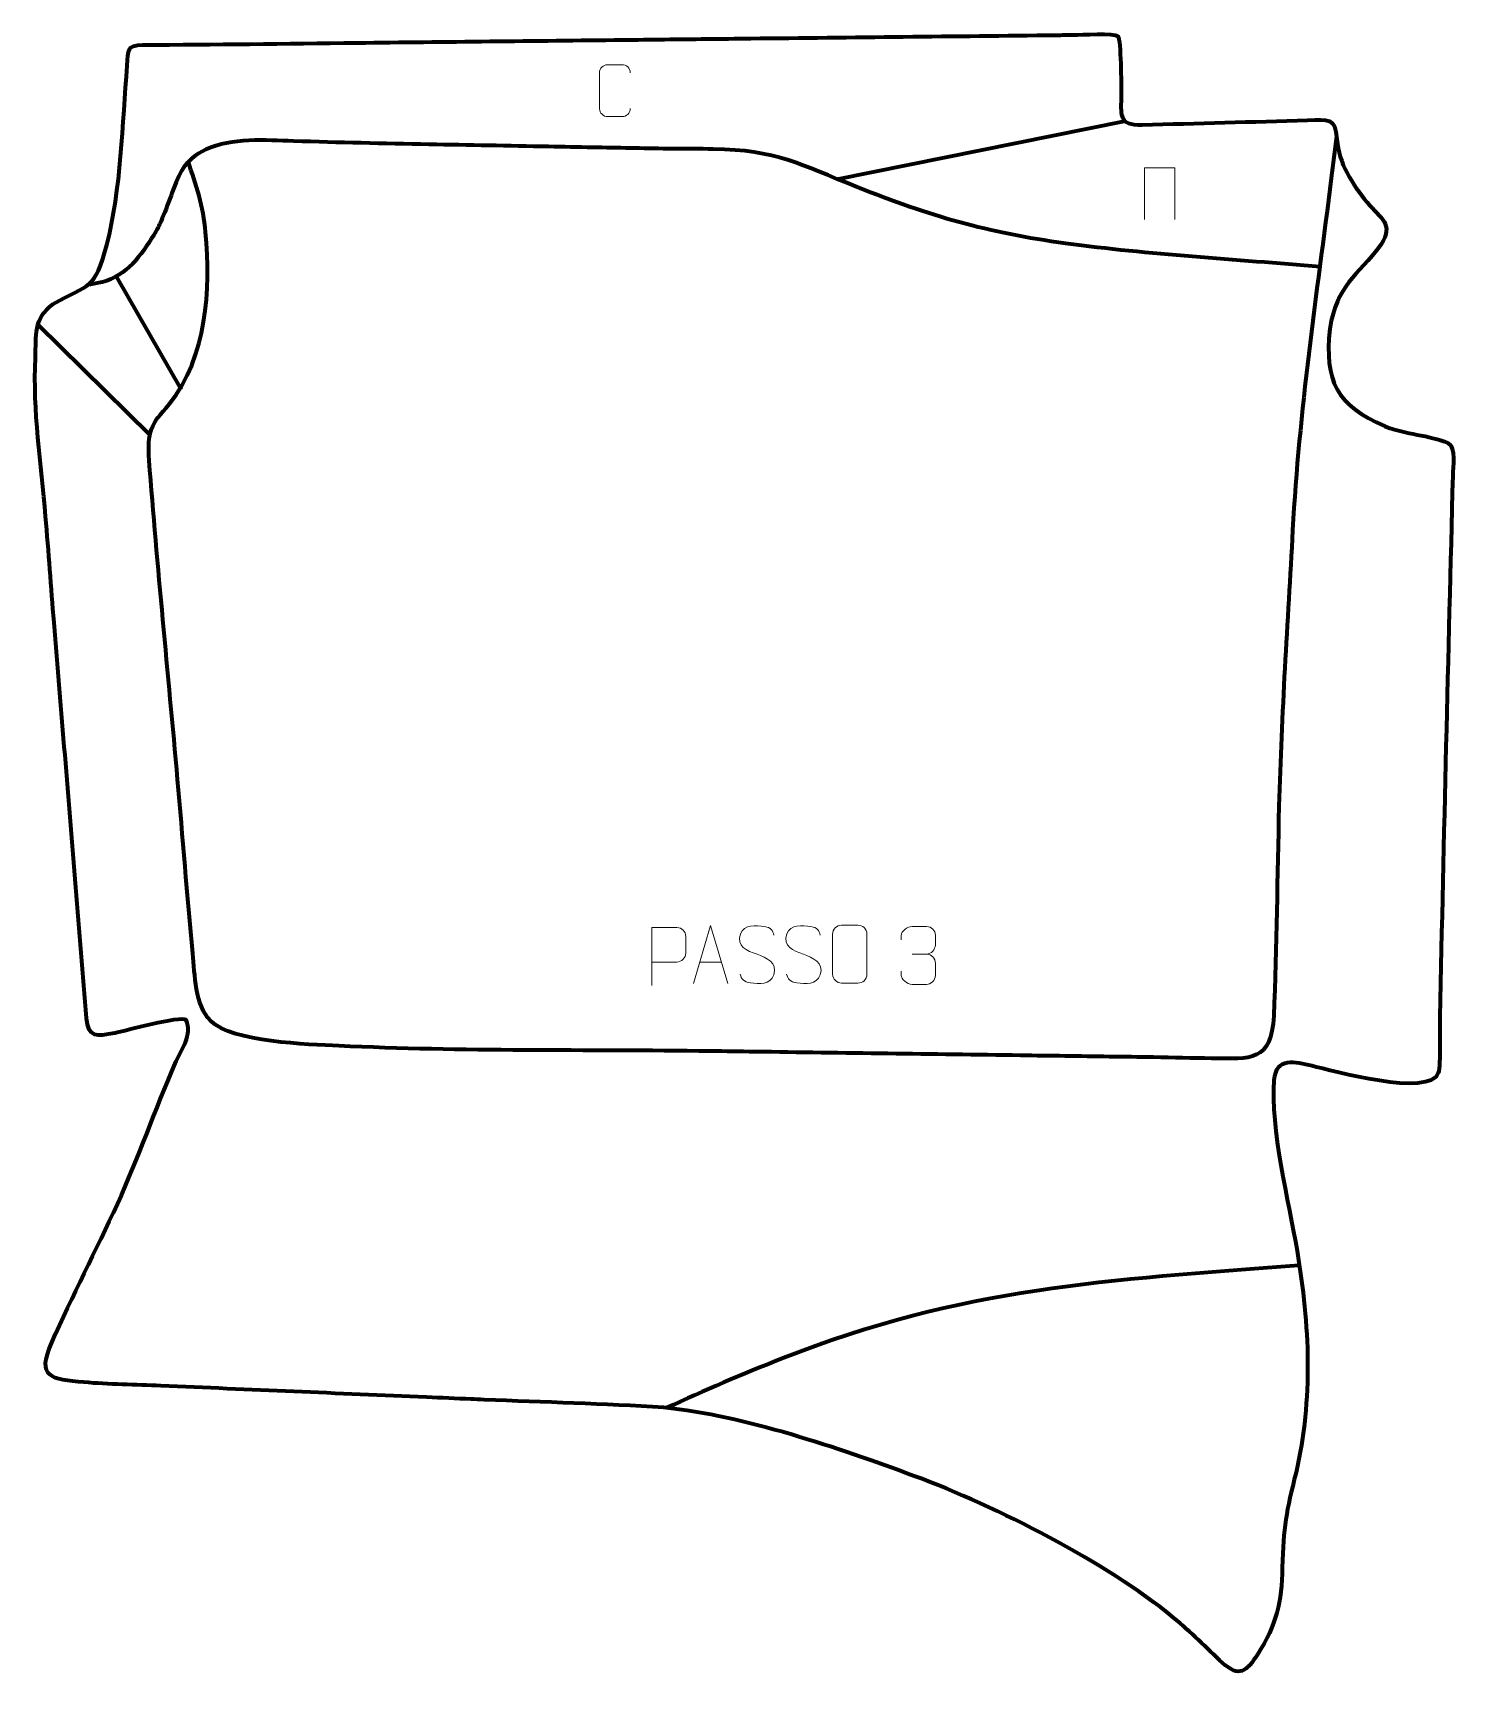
# Model space of a CAD drawing. Header units: millimetres. Extents: x 1198 to 1812, y 247 to 956.
import ezdxf

# ---------------------------------------------------------------- set-up
doc = ezdxf.new("R2010")
doc.units = ezdxf.units.MM
doc.header["$MEASUREMENT"] = 0
doc.layers.add('layer 1', color=7, linetype='Continuous')
doc.layers.add('layer 2', color=7, linetype='Continuous')

msp = doc.modelspace()

# ---------------------------------------------------------------- linework, layer by layer
at = {"layer": 'layer 1', "color": 142, "lineweight": 158}
for points in [[(1669.1546, 918.0377), (1669.1546, 918.0377), (1545.1703, 892.9688), (1545.1703, 892.9688)], [(1234.4986, 850.9321), (1234.4986, 850.9321), (1262.4424, 802.349), (1262.4424, 802.349)], [(1200.7518, 830.2414), (1200.7518, 830.2414), (1248.9212, 782.9128), (1248.9212, 782.9128)]]:
    msp.add_open_spline(points, degree=3, dxfattribs=at)
for points, knots in [([(1753.6954, 855.2543), (1717.4023, 858.4703), (1679.9393, 860.5158), (1643.9241, 865.3781), (1643.9241, 865.3781), (1610.4019, 869.9495), (1585.2879, 877.1427), (1553.9583, 889.6717), (1553.9583, 889.6717), (1529.6599, 899.3888), (1518.8766, 905.6761), (1491.94, 906.0806), (1491.94, 906.0806), (1486.0832, 906.1686), (1480.2151, 906.1302), (1474.3548, 906.187), (1474.3548, 906.187), (1474.3548, 906.187), (1472.293, 906.209), (1472.293, 906.209), (1472.293, 906.209), (1461.4986, 906.3543), (1450.7051, 906.5831), (1439.9116, 906.785), (1439.9116, 906.785), (1433.5486, 906.9034), (1427.1855, 907.0219), (1420.8224, 907.1403), (1420.8224, 907.1403), (1403.6421, 907.4599), (1386.4618, 907.7796), (1369.2815, 908.0993), (1369.2815, 908.0993), (1349.7542, 908.4627), (1330.4265, 908.8814), (1310.9012, 909.4966), (1310.9012, 909.4966), (1298.7871, 909.8782), (1284.2188, 911.0873), (1273.0953, 905.87), (1273.0953, 905.87), (1268.517, 903.7226), (1265.2023, 901.0359), (1262.5928, 896.6771), (1262.5928, 896.6771), (1259.3482, 890.863), (1256.622, 881.5295), (1253.7024, 874.9858), (1253.7024, 874.9858), (1253.3025, 874.0895), (1252.89, 873.2232), (1252.4638, 872.3396), (1252.4638, 872.3396), (1252.0122, 871.4772), (1251.5528, 870.6789), (1251.0617, 869.8402), (1251.0617, 869.8402), (1251.0617, 869.8402), (1250.5359, 868.9683), (1250.5359, 868.9683), (1250.5359, 868.9683), (1245.0626, 860.1173), (1238.9001, 851.4504), (1228.3421, 848.7437), (1228.3421, 848.7437), (1226.4617, 848.2615), (1224.5366, 847.8691), (1222.6381, 847.4582)], [0, 0, 0, 0, 0.05555556, 0.05555556, 0.05555556, 0.05555556, 0.11111111, 0.11111111, 0.11111111, 0.11111111, 0.16666667, 0.16666667, 0.16666667, 0.16666667, 0.22222222, 0.22222222, 0.22222222, 0.22222222, 0.27777778, 0.27777778, 0.27777778, 0.27777778, 0.33333333, 0.33333333, 0.33333333, 0.33333333, 0.38888889, 0.38888889, 0.38888889, 0.38888889, 0.44444444, 0.44444444, 0.44444444, 0.44444444, 0.5, 0.5, 0.5, 0.5, 0.55555556, 0.55555556, 0.55555556, 0.55555556, 0.61111111, 0.61111111, 0.61111111, 0.61111111, 0.66666667, 0.66666667, 0.66666667, 0.66666667, 0.72222222, 0.72222222, 0.72222222, 0.72222222, 0.77777778, 0.77777778, 0.77777778, 0.77777778, 0.83333333, 0.83333333, 0.83333333, 0.83333333, 0.88888889, 0.88888889, 0.88888889, 0.88888889, 1, 1, 1, 1]), ([(1760.7964, 911.5525), (1760.0387, 905.5463), (1759.2812, 899.5399), (1758.5236, 893.5337), (1758.5236, 893.5337), (1752.0346, 842.6235), (1744.6353, 793.1263), (1741.8407, 741.7418), (1741.8407, 741.7418), (1739.6418, 701.8557), (1736.9714, 662.6393), (1735.946, 622.6464), (1735.946, 622.6464), (1735.1848, 592.6131), (1734.9627, 562.233), (1733.6809, 532.2579), (1733.6809, 532.2579), (1732.5741, 512.4032), (1723.9546, 513.692), (1706.9065, 513.9419), (1706.9065, 513.9419), (1698.5558, 514.0643), (1690.2072, 514.2917), (1681.856, 514.418), (1681.856, 514.418), (1669.1119, 514.5948), (1656.3678, 514.7716), (1643.6237, 514.9485), (1643.6237, 514.9485), (1637.2517, 515.0369), (1630.8796, 515.1253), (1624.5075, 515.2137), (1624.5075, 515.2137), (1586.2753, 515.7442), (1548.0431, 516.2746), (1509.8108, 516.8051), (1509.8108, 516.8051), (1503.4387, 516.8935), (1497.0666, 516.9819), (1490.6946, 517.0702), (1490.6946, 517.0702), (1437.4172, 517.7472), (1383.5142, 516.8232), (1330.3428, 519.3406), (1330.3428, 519.3406), (1317.0076, 520.0174), (1284.505, 520.7637), (1275.1098, 530.142), (1275.1098, 530.142), (1268.3126, 536.9268), (1268.3102, 550.0265), (1267.4203, 559.2193), (1267.4203, 559.2193), (1265.0212, 584.1504), (1263.0608, 609.2981), (1260.8515, 634.2733), (1260.8515, 634.2733), (1256.7818, 680.1194), (1252.1367, 725.9179), (1248.6126, 771.8109), (1248.6126, 771.8109), (1247.8838, 784.316), (1248.9978, 787.09), (1257.4271, 796.1631), (1257.4271, 796.1631), (1273.5272, 816.909), (1275.2069, 844.9963), (1272.9542, 870.217), (1272.9542, 870.217), (1271.9434, 881.5333), (1269.0223, 890.432), (1265.2356, 901.0154)], [0, 0, 0, 0, 0.05263158, 0.05263158, 0.05263158, 0.05263158, 0.10526316, 0.10526316, 0.10526316, 0.10526316, 0.15789474, 0.15789474, 0.15789474, 0.15789474, 0.21052632, 0.21052632, 0.21052632, 0.21052632, 0.26315789, 0.26315789, 0.26315789, 0.26315789, 0.31578947, 0.31578947, 0.31578947, 0.31578947, 0.36842105, 0.36842105, 0.36842105, 0.36842105, 0.42105263, 0.42105263, 0.42105263, 0.42105263, 0.47368421, 0.47368421, 0.47368421, 0.47368421, 0.52631579, 0.52631579, 0.52631579, 0.52631579, 0.57894737, 0.57894737, 0.57894737, 0.57894737, 0.63157895, 0.63157895, 0.63157895, 0.63157895, 0.68421053, 0.68421053, 0.68421053, 0.68421053, 0.73684211, 0.73684211, 0.73684211, 0.73684211, 0.78947368, 0.78947368, 0.78947368, 0.78947368, 0.84210526, 0.84210526, 0.84210526, 0.84210526, 0.89473684, 0.89473684, 0.89473684, 0.89473684, 1, 1, 1, 1]), ([(1744.4944, 424.5798), (1661.5751, 418.1551), (1600.3571, 415.5775), (1521.233, 384.3293), (1521.233, 384.3293), (1504.5176, 377.7279), (1488.0194, 370.7618), (1471.7189, 363.1888)], [0, 0, 0, 0, 0.33333333, 0.33333333, 0.33333333, 0.33333333, 1, 1, 1, 1])]:
    msp.add_open_spline(points, degree=3, knots=knots, dxfattribs=at)
at = {"layer": 'layer 2', "color": 242, "lineweight": 158}
msp.add_open_spline([(1639.7247, 955.2468), (1595.844, 954.7624), (1551.9633, 954.278), (1508.0825, 953.7937), (1508.0825, 953.7937), (1501.7229, 953.7234), (1495.3635, 953.6532), (1489.004, 953.583), (1489.004, 953.583), (1482.9624, 953.5163), (1476.9208, 953.4496), (1470.8793, 953.3829), (1470.8793, 953.3829), (1464.8377, 953.3162), (1458.7962, 953.2496), (1452.7546, 953.1828), (1452.7546, 953.1828), (1414.5974, 952.7616), (1376.4402, 952.3404), (1338.2831, 951.9192), (1338.2831, 951.9192), (1307.4466, 951.5745), (1276.7007, 951.0968), (1245.8546, 951.0295), (1245.8546, 951.0295), (1238.6921, 950.8547), (1239.7705, 948.9822), (1239.1227, 942.0046), (1239.1227, 942.0046), (1237.1039, 917.3025), (1236.5091, 888.5705), (1230.3251, 864.7505), (1230.3251, 864.7505), (1224.953, 845.0173), (1223.1153, 848.2391), (1207.0199, 839.252), (1207.0199, 839.252), (1198.528, 832.5006), (1199.9735, 826.0107), (1199.5109, 816.0923), (1199.5109, 816.0923), (1198.4334, 792.9931), (1201.9483, 770.5006), (1203.9297, 747.5807), (1203.9297, 747.5807), (1205.2281, 732.3571), (1206.3077, 717.115), (1207.5583, 701.8871), (1207.5583, 701.8871), (1210.7131, 663.8173), (1213.8678, 625.7476), (1217.0226, 587.6779), (1217.0226, 587.6779), (1218.5751, 568.9205), (1219.9264, 550.0708), (1221.5563, 531.3365), (1221.5563, 531.3365), (1222.5308, 522.6325), (1225.7731, 523.3355), (1233.7401, 524.8262), (1233.7401, 524.8262), (1238.3885, 525.838), (1261.8181, 532.306), (1264.5493, 530.5125), (1264.5493, 530.5125), (1267.6619, 524.3342), (1262.2173, 517.3144), (1259.7735, 511.7609), (1259.7735, 511.7609), (1251.0813, 491.592), (1244.1071, 471.3088), (1234.898, 451.1986), (1234.898, 451.1986), (1225.6988, 431.2755), (1215.3641, 411.4536), (1206.5809, 391.4444), (1206.5809, 391.4444), (1199.868, 376.1515), (1206.3744, 375.5714), (1220.4753, 374.2836), (1220.4753, 374.2836), (1231.1217, 373.3113), (1242.8403, 373.2123), (1253.6334, 372.7467), (1253.6334, 372.7467), (1291.8416, 371.0985), (1330.0499, 369.4512), (1368.2581, 367.8035), (1368.2581, 367.8035), (1374.6261, 367.5289), (1380.9942, 367.2543), (1387.3622, 366.9796), (1387.3622, 366.9796), (1389.2727, 366.8973), (1391.183, 366.8149), (1393.0935, 366.7324), (1393.0935, 366.7324), (1418.8438, 365.6343), (1444.814, 365.0754), (1470.5115, 363.3528), (1470.5115, 363.3528), (1506.0116, 359.7162), (1545.0983, 346.1208), (1578.6423, 333.8475), (1578.6423, 333.8475), (1614.5181, 320.5751), (1660.9049, 296.8847), (1690.5114, 272.7331), (1690.5114, 272.7331), (1698.0166, 266.4853), (1704.5304, 259.9307), (1711.5845, 253.256), (1711.5845, 253.256), (1718.9375, 246.7025), (1721.9505, 249.5736), (1726.6947, 256.8983), (1726.6947, 256.8983), (1734.9215, 269.8145), (1737.0247, 279.3785), (1737.3726, 294.4674), (1737.3726, 294.4674), (1737.7875, 311.4792), (1739.0791, 318.8747), (1743.3082, 335.3059), (1743.3082, 335.3059), (1750.6129, 367.0528), (1749.1759, 399.0691), (1743.7261, 430.9422), (1743.7261, 430.9422), (1740.1359, 451.4783), (1732.0827, 484.5628), (1733.7328, 504.4887), (1733.7328, 504.4887), (1734.5677, 514.5719), (1742.9199, 512.4612), (1750.1895, 510.6976), (1750.1895, 510.6976), (1758.6716, 508.5733), (1801.184, 496.8906), (1804.628, 507.6692), (1804.628, 507.6692), (1805.81, 511.3685), (1805.2384, 526.6123), (1805.3446, 531.8148), (1805.3446, 531.8148), (1806.9442, 609.6356), (1808.9274, 687.5486), (1810.9081, 765.3652), (1810.9081, 765.3652), (1811.0515, 768.8501), (1812.3503, 777.2311), (1808.9719, 779.3145), (1808.9719, 779.3145), (1800.193, 782.8375), (1791.0303, 782.9463), (1781.6229, 786.5635), (1781.6229, 786.5635), (1760.6856, 795.5159), (1755.5254, 806.0417), (1757.8627, 828.5021), (1757.8627, 828.5021), (1760.987, 847.8948), (1769.4543, 850.7901), (1779.8833, 864.853), (1779.8833, 864.853), (1785.7504, 874.0491), (1779.7118, 876.144), (1773.9601, 883.1142), (1773.9601, 883.1142), (1767.4557, 891.1772), (1761.717, 899.7313), (1760.9402, 910.3402), (1760.9402, 910.3402), (1760.0458, 920.1103), (1757.3715, 918.7525), (1748.2927, 918.5036), (1748.2927, 918.5036), (1724.5109, 917.8555), (1700.7465, 917.1947), (1676.9656, 916.5151), (1676.9656, 916.5151), (1666.2271, 916.4752), (1667.8873, 920.6328), (1667.876, 929.8063), (1667.876, 929.8063), (1667.8717, 933.2296), (1667.8182, 953.1562), (1666.4625, 954.7767), (1666.4625, 954.7767), (1665.2917, 956.1761), (1650.2175, 955.3605), (1647.3763, 955.3294), (1647.3763, 955.3294), (1644.8258, 955.3016), (1642.2753, 955.2747), (1639.7247, 955.2468)], degree=3, knots=[0, 0, 0, 0, 0.02, 0.02, 0.02, 0.02, 0.04, 0.04, 0.04, 0.04, 0.06, 0.06, 0.06, 0.06, 0.08, 0.08, 0.08, 0.08, 0.1, 0.1, 0.1, 0.1, 0.12, 0.12, 0.12, 0.12, 0.14, 0.14, 0.14, 0.14, 0.16, 0.16, 0.16, 0.16, 0.18, 0.18, 0.18, 0.18, 0.2, 0.2, 0.2, 0.2, 0.22, 0.22, 0.22, 0.22, 0.24, 0.24, 0.24, 0.24, 0.26, 0.26, 0.26, 0.26, 0.28, 0.28, 0.28, 0.28, 0.3, 0.3, 0.3, 0.3, 0.32, 0.32, 0.32, 0.32, 0.34, 0.34, 0.34, 0.34, 0.36, 0.36, 0.36, 0.36, 0.38, 0.38, 0.38, 0.38, 0.4, 0.4, 0.4, 0.4, 0.42, 0.42, 0.42, 0.42, 0.44, 0.44, 0.44, 0.44, 0.46, 0.46, 0.46, 0.46, 0.48, 0.48, 0.48, 0.48, 0.5, 0.5, 0.5, 0.5, 0.52, 0.52, 0.52, 0.52, 0.54, 0.54, 0.54, 0.54, 0.56, 0.56, 0.56, 0.56, 0.58, 0.58, 0.58, 0.58, 0.6, 0.6, 0.6, 0.6, 0.62, 0.62, 0.62, 0.62, 0.64, 0.64, 0.64, 0.64, 0.66, 0.66, 0.66, 0.66, 0.68, 0.68, 0.68, 0.68, 0.7, 0.7, 0.7, 0.7, 0.72, 0.72, 0.72, 0.72, 0.74, 0.74, 0.74, 0.74, 0.76, 0.76, 0.76, 0.76, 0.78, 0.78, 0.78, 0.78, 0.8, 0.8, 0.8, 0.8, 0.82, 0.82, 0.82, 0.82, 0.84, 0.84, 0.84, 0.84, 0.86, 0.86, 0.86, 0.86, 0.88, 0.88, 0.88, 0.88, 0.9, 0.9, 0.9, 0.9, 0.92, 0.92, 0.92, 0.92, 0.94, 0.94, 0.94, 0.94, 0.96, 0.96, 0.96, 0.96, 1, 1, 1, 1], dxfattribs=at)
at = {"layer": 'layer 2', "color": 250, "lineweight": 9}
for points, knots in [([(1456.1381, 923.5114), (1456.0129, 921.4304), (1454.5107, 920.1052), (1452.587, 920.0955), (1452.587, 920.0955), (1450.4984, 920.0958), (1448.4098, 920.0958), (1446.3215, 920.0955), (1446.3215, 920.0955), (1444.5973, 920.0011), (1442.8309, 921.689), (1442.8409, 923.4958), (1442.8409, 923.4958), (1442.8413, 928.664), (1442.8413, 933.8317), (1442.8409, 938.9991), (1442.8409, 938.9991), (1442.8447, 940.9142), (1444.4092, 942.4541), (1446.3371, 942.442), (1446.3371, 942.442), (1448.4201, 942.442), (1450.5036, 942.442), (1452.587, 942.442), (1452.587, 942.442), (1454.3305, 942.4738), (1456.1142, 941.1379), (1456.1381, 938.9545)], [0, 0, 0, 0, 0.125, 0.125, 0.125, 0.125, 0.25, 0.25, 0.25, 0.25, 0.375, 0.375, 0.375, 0.375, 0.5, 0.5, 0.5, 0.5, 0.625, 0.625, 0.625, 0.625, 0.75, 0.75, 0.75, 0.75, 1, 1, 1, 1]), ([(1677.8804, 875.6418), (1677.8804, 875.6418), (1677.8804, 897.9921), (1677.8804, 897.9921), (1677.8804, 897.9921), (1677.8804, 897.9921), (1690.9987, 897.9921), (1690.9987, 897.9921), (1690.9987, 897.9921), (1690.9987, 897.9921), (1690.9987, 875.6418), (1690.9987, 875.6418)], [0, 0, 0, 0, 0.25, 0.25, 0.25, 0.25, 0.5, 0.5, 0.5, 0.5, 1, 1, 1, 1]), ([(1465.381, 545.3885), (1465.381, 545.3885), (1465.381, 570.3421), (1465.381, 570.3421), (1465.381, 570.3421), (1468.976, 570.3421), (1472.5713, 570.3421), (1476.1667, 570.3421), (1476.1667, 570.3421), (1478.4919, 570.3042), (1480.0493, 568.8141), (1480.0451, 566.448), (1480.0451, 566.448), (1480.0447, 564.4123), (1480.0447, 561.353), (1480.0451, 559.317), (1480.0451, 559.317), (1480.0386, 557.4416), (1478.2264, 555.4997), (1476.2168, 555.4806), (1476.2168, 555.4806), (1476.2168, 555.4806), (1465.381, 555.4806), (1465.381, 555.4806)], [0, 0, 0, 0, 0.14285714, 0.14285714, 0.14285714, 0.14285714, 0.28571429, 0.28571429, 0.28571429, 0.28571429, 0.42857143, 0.42857143, 0.42857143, 0.42857143, 0.57142857, 0.57142857, 0.57142857, 0.57142857, 0.71428571, 0.71428571, 0.71428571, 0.71428571, 1, 1, 1, 1]), ([(1483.3284, 546.2312), (1483.3284, 546.2312), (1490.6994, 571.1847), (1490.6994, 571.1847), (1490.6994, 571.1847), (1490.6994, 571.1847), (1498.2693, 546.2312), (1498.2693, 546.2312)], [0, 0, 0, 0, 0.33333333, 0.33333333, 0.33333333, 0.33333333, 1, 1, 1, 1]), ([(1510.8044, 558.8818), (1506.5561, 560.3522), (1501.648, 562.148), (1503.6531, 567.6683), (1503.6531, 567.6683), (1505.1566, 571.8082), (1510.3702, 571.4197), (1513.9738, 570.8186), (1513.9738, 570.8186), (1516.8344, 570.3414), (1517.6991, 569.1282), (1518.0097, 567.0441)], [0, 0, 0, 0, 0.25, 0.25, 0.25, 0.25, 0.5, 0.5, 0.5, 0.5, 1, 1, 1, 1]), ([(1530.8044, 558.8818), (1526.5561, 560.3522), (1521.648, 562.148), (1523.6531, 567.6683), (1523.6531, 567.6683), (1525.1566, 571.8082), (1530.3702, 571.4197), (1533.9738, 570.8186), (1533.9738, 570.8186), (1536.8344, 570.3414), (1537.6991, 569.1282), (1538.0097, 567.0441)], [0, 0, 0, 0, 0.25, 0.25, 0.25, 0.25, 0.5, 0.5, 0.5, 0.5, 1, 1, 1, 1]), ([(1547.2848, 571.3583), (1549.6105, 571.3583), (1551.9366, 571.3583), (1554.2627, 571.3583), (1554.2627, 571.3583), (1556.2093, 571.3939), (1558.2007, 569.9023), (1558.2274, 567.4647), (1558.2274, 567.4647), (1558.227, 561.7178), (1558.227, 555.9705), (1558.2274, 550.2228), (1558.2274, 550.2228), (1558.0876, 547.8994), (1556.4104, 546.4198), (1554.2627, 546.409), (1554.2627, 546.409), (1551.9308, 546.4094), (1549.5989, 546.4094), (1547.2674, 546.409), (1547.2674, 546.409), (1545.3424, 546.3036), (1543.3703, 548.1881), (1543.3815, 550.2054), (1543.3815, 550.2054), (1543.3818, 555.9755), (1543.3818, 561.7452), (1543.3815, 567.5145), (1543.3815, 567.5145), (1543.3857, 569.6526), (1545.1324, 571.3718), (1547.2848, 571.3583)], [0, 0, 0, 0, 0.11111111, 0.11111111, 0.11111111, 0.11111111, 0.22222222, 0.22222222, 0.22222222, 0.22222222, 0.33333333, 0.33333333, 0.33333333, 0.33333333, 0.44444444, 0.44444444, 0.44444444, 0.44444444, 0.55555556, 0.55555556, 0.55555556, 0.55555556, 0.66666667, 0.66666667, 0.66666667, 0.66666667, 0.77777778, 0.77777778, 0.77777778, 0.77777778, 1, 1, 1, 1]), ([(1572.9965, 565.127), (1572.9965, 565.127), (1572.9965, 566.9842), (1572.9965, 566.9842), (1572.9965, 566.9842), (1572.9822, 568.7261), (1575.6467, 570.8442), (1577.7058, 570.8215), (1577.7058, 570.8215), (1579.7699, 570.8215), (1581.8339, 570.8215), (1583.8976, 570.8215), (1583.8976, 570.8215), (1586.0921, 570.8303), (1587.6904, 568.9835), (1587.7348, 567.0714), (1587.7348, 567.0714), (1587.7344, 565.6363), (1587.7344, 564.2012), (1587.7348, 562.7657), (1587.7348, 562.7657), (1587.6862, 561.1122), (1586.0836, 558.8822), (1583.8853, 558.8922), (1583.8853, 558.8922), (1586.089, 558.881), (1587.697, 557.0778), (1587.751, 555.0183), (1587.751, 555.0183), (1587.7506, 553.2336), (1587.7506, 551.4489), (1587.751, 549.6638), (1587.751, 549.6638), (1587.7611, 547.6024), (1585.7062, 545.8393), (1583.8853, 545.8474), (1583.8853, 545.8474), (1581.82, 545.8477), (1579.7548, 545.8477), (1577.6892, 545.8474), (1577.6892, 545.8474), (1575.5206, 545.8589), (1572.9896, 548.2591), (1572.971, 549.7209), (1572.971, 549.7209), (1572.971, 549.7209), (1572.971, 551.6295), (1572.971, 551.6295)], [0, 0, 0, 0, 0.07692308, 0.07692308, 0.07692308, 0.07692308, 0.15384615, 0.15384615, 0.15384615, 0.15384615, 0.23076923, 0.23076923, 0.23076923, 0.23076923, 0.30769231, 0.30769231, 0.30769231, 0.30769231, 0.38461538, 0.38461538, 0.38461538, 0.38461538, 0.46153846, 0.46153846, 0.46153846, 0.46153846, 0.53846154, 0.53846154, 0.53846154, 0.53846154, 0.61538462, 0.61538462, 0.61538462, 0.61538462, 0.69230769, 0.69230769, 0.69230769, 0.69230769, 0.76923077, 0.76923077, 0.76923077, 0.76923077, 0.84615385, 0.84615385, 0.84615385, 0.84615385, 1, 1, 1, 1]), ([(1510.8044, 558.8817), (1514.823, 557.235), (1519.8525, 555.3467), (1518.0185, 549.9864), (1518.0185, 549.9864), (1516.5587, 545.72), (1511.6479, 545.9767), (1507.9218, 546.5314), (1507.9218, 546.5314), (1505.1718, 546.9412), (1503.9509, 548.1547), (1503.5729, 550.2669)], [0, 0, 0, 0, 0.25, 0.25, 0.25, 0.25, 0.5, 0.5, 0.5, 0.5, 1, 1, 1, 1]), ([(1530.8044, 558.8817), (1534.823, 557.235), (1539.8525, 555.3467), (1538.0185, 549.9864), (1538.0185, 549.9864), (1536.5587, 545.72), (1531.6479, 545.9767), (1527.9218, 546.5314), (1527.9218, 546.5314), (1525.1718, 546.9412), (1523.9509, 548.1547), (1523.5729, 550.2669)], [0, 0, 0, 0, 0.25, 0.25, 0.25, 0.25, 0.5, 0.5, 0.5, 0.5, 1, 1, 1, 1])]:
    msp.add_open_spline(points, degree=3, knots=knots, dxfattribs=at)
for points in [[(1486.051, 555.4806), (1486.051, 555.4806), (1495.5467, 555.4806), (1495.5467, 555.4806)], [(1577.7062, 558.8818), (1577.7062, 558.8818), (1583.9026, 558.8818), (1583.9026, 558.8818)]]:
    msp.add_open_spline(points, degree=3, dxfattribs=at)

doc.saveas('drawing.dxf')
